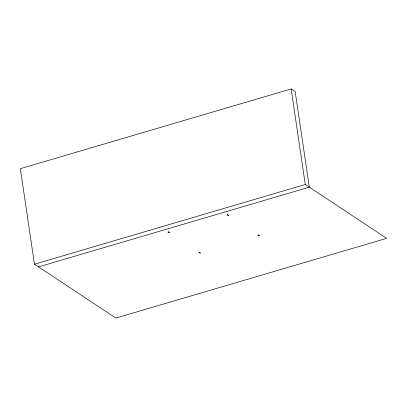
<?xml version="1.0" encoding="UTF-8"?>
<svg xmlns="http://www.w3.org/2000/svg" width="407" height="407" viewBox="0 0 407 407"><rect width="100%" height="100%" fill="white"/><g stroke="black" fill="none" stroke-linecap="round" stroke-linejoin="round"><path stroke-width="0.61" d="M291.163 88.94L20.35 168.661L34.463 264.219L115.837 318.06L386.65 238.339L305.275 184.498L291.163 88.94L295.192 91.606L309.305 187.164L38.492 266.885M34.463 264.219L305.275 184.498M168.539 231.817L167.877 232.015L168.941 232.718L169.602 232.524L168.539 231.817M227.722 214.667L227.06 214.86L228.124 215.568L228.79 215.369L227.722 214.667M199.501 252.304L198.84 252.498L199.903 253.2L200.565 253.006L199.501 252.304M258.404 234.966L257.738 235.16L258.806 235.862L259.468 235.668L258.404 234.966"/></g></svg>
